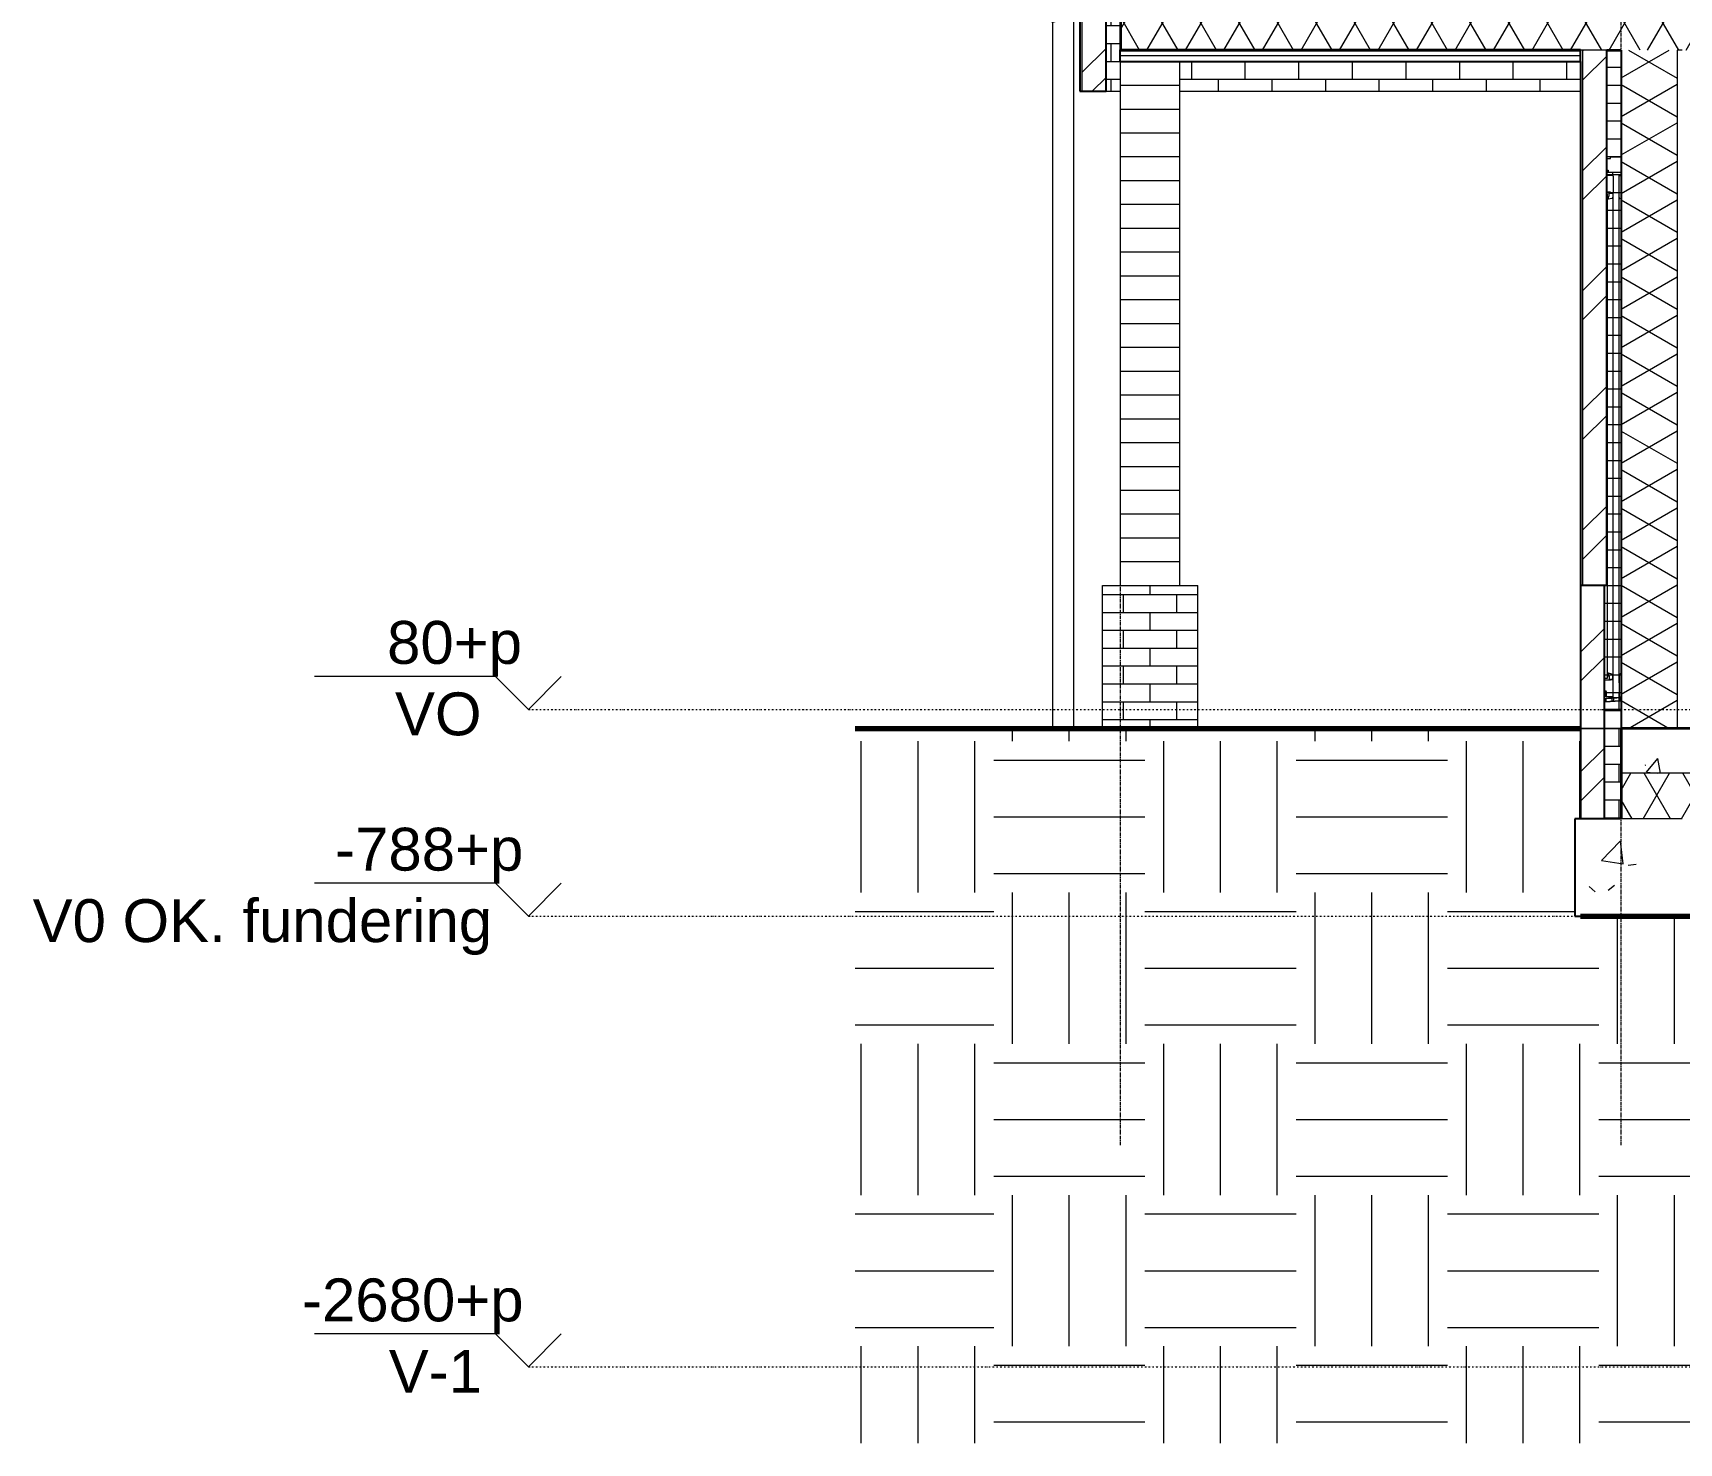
# Model space of a CAD drawing. Header units: millimetres. Extents: x -8546 to 211781, y -3000 to 31870.
# Drawn here: x 173262 to 180173, y -3000 to 2919 of the extents above; entities that cross this region are included whole.
import ezdxf

# ---------------------------------------------------------------- set-up
doc = ezdxf.new("R2010")
doc.units = ezdxf.units.MM
for name, pattern in [('Dash dot', [15.875, 6.35, -4.7625, 0, -4.7625]), ('grid', [24, 15, -3, 3, -3]), ('IMPORT-HIDDEN _2_', [25, 12.5, -12.5])]:
    doc.linetypes.add(name, pattern=pattern)
for name, color, linetype, lineweight in [('A-CLNG', 13, 'Continuous', 9), ('A-COLS', 52, 'Continuous', 9), ('A-DETL-GENF', 92, 'Continuous', 9), ('A-DOOR', 31, 'Continuous', 9), ('A-FLOR', 192, 'Continuous', 9), ('A-FLOR-LEVL', 51, 'Continuous', 9), ('A-FLOR-MCUT', 51, 'Continuous', 9), ('A-FLOR-PATT', 8, 'Continuous', 9), ('A-GENM', 13, 'Continuous', 9), ('A-WALL', 113, 'Continuous', 9), ('A-WALL-PATT', 111, 'Continuous', 25), ('C-BLDG-PADS', 91, 'Continuous', 9), ('C-TOPO', 7, 'Continuous', 9), ('I-WALL', 2, 'Continuous', 9), ('kaart_114279_503471_50_dwg', 8, 'Continuous', 9), ('PAND', 10, 'Continuous', 9), ('PERCEEL', 7, 'Continuous', 9), ('RASTERVERDELING', 8, 'IMPORT-HIDDEN _2_', 9), ('S-COLS', 52, 'Continuous', 9), ('S-FNDN', 32, 'Continuous', 9), ('S-GRID', 1, 'Continuous', 9)]:
    doc.layers.add(name, color=color, linetype=linetype, lineweight=lineweight)
doc.styles.add('Arial_2', font='arial.ttf', dxfattribs={"height": 180})
pattern_1 = [(45, (183644.9, 3200), (-251.447, 251.447), []), (45, (183644.9, 3581), (-251.447, 251.447), [])]
pattern_2 = [(0, (183644.9, 3200), (635, 635), [635, -635]), (0, (183644.9, 3438.1), (635, 635), [635, -635]), (0, (183644.9, 3676.25), (635, 635), [635, -635]), (90, (183724.27, 3755.6), (-635, 635), [635, -635]), (90, (183962.4, 3755.6), (-635, 635), [635, -635]), (90, (184200.5, 3755.6), (-635, 635), [635, -635])]

# ---------------------------------------------------------------- blocks, each defined once
blk = doc.blocks.new('Doors_GEALAN_S9000_Sliding-Door_Plan_C - Doors_GEALAN_S9000_Sliding-Door_Plan_C-2090526-B-B')
at = {"layer": 'A-DETL-GENF'}
for p, q in [((-9033.5, 2392), (-9018.5, 2392)), ((-9018.5, 2400), (-8973.5, 2400)), ((-9018.5, 2392), (-9018.5, 2400)), ((-9033.5, 2343), (-9027, 2343)), ((-9033.5, 2335), (-9009, 2335)), ((-9016.5, 2323), (-9033.5, 2323)), ((-9008.5, 2321), (-9033.5, 2321)), ((-9008.5, 2321), (-9033.5, 2321)), ((-9027, 2343), (-9027, 2335)), ((-9027, 2335), (-8973.5, 2335)), ((-9016.5, 2324), (-9016.5, 2323)), ((-9011.5, 2324), (-9016.5, 2324)), ((-9009, 2335), (-9009, 2326.5)), ((-9006, 2318.5), (-9006, 2247)), ((-9006, 2318.5), (-9006, 2247)), ((-8981, 2293), (-8981, 2321)), ((-8981, 2293), (-8981, 2321)), ((-8981, 2229.3), (-8981, 2293)), ((-8981, 2229.3), (-8981, 2293)), ((-8980.5, 2321), (-8973.5, 2321)), ((-8980.5, 2321), (-8973.5, 2321)), ((-9017.2, 2251.1), (-9033.5, 2251.1)), ((-9017.2, 2251.1), (-9033.5, 2251.1)), ((-9030.5, 2221), (-9030.5, 2232.5)), ((-9030.5, 2232.5), (-9028, 2232.5)), ((-9030.5, 2232.5), (-9028, 2232.5)), ((-9030.5, 2221), (-9030.5, 2232.5)), ((-9028, 2221), (-9030.5, 2221)), ((-9028, 2221), (-9030.5, 2221)), ((-9028, 2232.8), (-9023, 2234.1)), ((-9028, 2232.8), (-9023, 2234.1)), ((-9028, 2221), (-9028, 2232.8)), ((-9028, 2221), (-9028, 2232.8)), ((-9028, 2232.5), (-9028, 2221)), ((-9028, 2232.5), (-9028, 2221)), ((-9026.5, 2221), (-9028, 2221)), ((-9026.5, 2221), (-9028, 2221)), ((-9011.9, 2224.9), (-9026.5, 2221)), ((-9011.9, 2224.9), (-9026.5, 2221)), ((-9023, 2234.1), (-9023, 2247)), ((-9023, 2247), (-9007.5, 2247)), ((-9023, 2247), (-9007.5, 2247)), ((-9023, 2234.1), (-9023, 2247)), ((-9017.2, 2247), (-9017.2, 2251.1)), ((-9017.2, 2247), (-9017.2, 2251.1)), ((-9006, 2247), (-9017.2, 2247)), ((-9006, 2247), (-9017.2, 2247)), ((-9007.5, 2247), (-9007.5, 2230.7)), ((-9007.5, 2247), (-9007.5, 2230.7)), ((-8973.5, 2222.7), (-8976.5, 2223.6)), ((-8973.5, 2222.7), (-8976.5, 2223.6)), ((-9030.5, 232), (-9030.5, 220.5)), ((-9028, 232), (-9030.5, 232)), ((-9028, 232), (-9030.5, 232)), ((-9030.5, 232), (-9030.5, 220.5)), ((-9030.5, 220.5), (-9028, 220.5)), ((-9030.5, 220.5), (-9028, 220.5)), ((-9028, 220.5), (-9028, 232)), ((-9026.5, 232), (-9028, 232)), ((-9028, 232), (-9028, 220.2)), ((-9028, 232), (-9028, 220.2)), ((-9026.5, 232), (-9028, 232)), ((-9028, 220.5), (-9028, 232)), ((-9028, 220.2), (-9023, 218.9)), ((-9028, 220.2), (-9023, 218.9)), ((-9011.9, 228.1), (-9026.5, 232)), ((-9011.9, 228.1), (-9026.5, 232)), ((-9023, 218.9), (-9023, 206)), ((-9023, 218.9), (-9023, 206)), ((-9007.5, 206), (-9007.5, 222.3)), ((-9007.5, 206), (-9007.5, 222.3)), ((-8981, 223.7), (-8981, 160)), ((-8981, 223.7), (-8981, 160)), ((-8973.5, 230.3), (-8976.5, 229.4)), ((-8973.5, 230.3), (-8976.5, 229.4)), ((-9017.2, 201.9), (-9043.5, 201.9)), ((-9017.2, 201.9), (-9043.5, 201.9)), ((-9043.5, 158), (-9036.6, 158)), ((-9043.5, 158), (-9036.6, 158)), ((-9043.5, 155), (-9036.2, 155)), ((-9043.5, 155), (-9036.2, 155)), ((-9036.2, 155), (-9036.2, 132)), ((-9036.2, 155), (-9036.2, 132)), ((-9036.1, 132), (-9036.1, 157.5)), ((-9036.1, 132), (-9036.1, 157.5)), ((-9023, 206), (-9007.5, 206)), ((-9023, 206), (-9007.5, 206)), ((-9006, 206), (-9017.2, 206)), ((-9017.2, 206), (-9017.2, 201.9)), ((-9017.2, 206), (-9017.2, 201.9)), ((-9006, 206), (-9017.2, 206)), ((-9006, 134.5), (-9006, 206)), ((-9006, 134.5), (-9006, 206)), ((-8981, 160), (-8981, 132)), ((-8981, 160), (-8981, 132)), ((-9043.5, 126.2), (-8975.2, 129.8)), ((-8975.2, 115.7), (-9043.5, 112.1)), ((-8975.2, 115.7), (-9043.5, 112.1)), ((-9043.5, 112.1), (-9041.9, 112.2)), ((-9041.9, 80), (-9043.5, 80)), ((-9043.1, 112.1), (-9043.1, 124.2)), ((-9037.1, 112.4), (-9043.1, 112.1)), ((-9041.9, 112.2), (-8975.2, 115.7)), ((-8973.5, 80), (-9041.9, 80)), ((-9011.2, 125.9), (-9037.1, 124.5)), ((-9037.1, 124.5), (-9037.1, 112.4)), ((-9036.2, 132), (-9026.3, 132)), ((-9036.2, 132), (-9026.3, 132)), ((-9008.5, 132), (-9036.1, 132)), ((-9008.5, 132), (-9036.1, 132)), ((-9026.3, 132), (-9026.3, 130)), ((-9026.3, 132), (-9026.3, 130)), ((-9026.3, 130), (-8975.2, 130)), ((-9026.3, 130), (-8975.2, 130)), ((-9011.2, 113.8), (-9011.2, 125.9)), ((-9005.2, 114.1), (-9011.2, 113.8)), ((-8977.2, 127.7), (-9005.2, 126.2)), ((-9005.2, 126.2), (-9005.2, 114.1)), ((-8980.5, 132), (-8973.5, 132)), ((-8980.5, 132), (-8973.5, 132)), ((-8977.2, 115.6), (-8977.2, 127.7)), ((-8975.2, 115.8), (-8977.2, 115.6)), ((-8975.2, 130), (-8973.5, 130)), ((-8975.2, 115.7), (-8975.2, 130)), ((-8975.2, 130), (-8973.5, 130)), ((-8975.2, 130), (-8975.2, 115.7)), ((-8975.2, 130), (-8975.2, 115.7)), ((-8975.2, 129.8), (-8975.2, 115.8))]:
    blk.add_line(p, q, dxfattribs=at)
at = {"layer": 'A-DETL-GENF', "lineweight": 18}
for p, q in [((-9030.5, 2242), (-9033.5, 2242)), ((-9030.5, 2242), (-9033.5, 2242)), ((-9030.5, 211), (-9030.5, 2242)), ((-9030.5, 211), (-9030.5, 2242)), ((-9043.5, 211), (-9030.5, 211)), ((-9043.5, 211), (-9030.5, 211))]:
    blk.add_line(p, q, dxfattribs=at)
at = {"layer": 'A-DETL-GENF'}
for centre, radius, start, end in [((-9011.5, 2326.5), 2.5, 270, 0), ((-9008.5, 2318.5), 2.5, 0, 90), ((-9008.5, 2318.5), 2.5, 0, 90), ((-9013.5, 2230.7), 6, 285, 0), ((-9013.5, 2230.7), 6, 285, 0), ((-8975, 2229.3), 6, 180, 255), ((-8975, 2229.3), 6, 180, 255), ((-9013.5, 222.3), 6, 360, 75), ((-9013.5, 222.3), 6, 0, 75), ((-8975, 223.7), 6, 105, 180), ((-8975, 223.7), 6, 105, 180), ((-9036.6, 157.5), 0.5, 0, 90), ((-9036.6, 157.5), 0.5, 0, 90), ((-9008.5, 134.5), 2.5, 270, 0), ((-9008.5, 134.5), 2.5, 270, 0)]:
    blk.add_arc(centre, radius, start, end, dxfattribs=at)
at = {"layer": 'A-GENM'}
for p, q in [((-9006, 205), (-9006, 2248)), ((-9006, 205), (-9006, 2248)), ((-8981, 191.8), (-8981, 2261.2)), ((-8981, 191.8), (-8981, 2261.2))]:
    blk.add_line(p, q, dxfattribs=at)
blk = doc.blocks.new('kaart_114279_503471_50_dwg-1497297-B-B')
at = {"layer": 'PAND'}
for p, q in [((-11704.6, 0), (-12188.2, 0)), ((-12188.2, 0), (-9589.5, 0)), ((-9003, 0), (-9043.5, 0)), ((-8973.5, 0), (-9003, 0))]:
    blk.add_line(p, q, dxfattribs=at)
at = {"layer": 'PAND', "flags": 128}
for points in [[(-12188.2, 0), (-6468, 0), (-6493.7, 0), (-4018.7, 0), (-4959.8, 0), (1672.5, 0)], [(-9589.5, 0), (-9557.9, 0), (-12188.2, 0)], [(1672.5, 0), (-3151.9, 0), (-5784.9, 0), (-11704.6, 0)], [(-9542.1, 0), (-1115.6, 0), (652, 0), (1672.5, 0)], [(1672.5, 0), (-9035.6, 0), (-9542.1, 0)], [(-9210.5, 0), (-9424.4, 0), (-2713.3, 0), (-2482.1, 0)]]:
    blk.add_lwpolyline(points, dxfattribs=at)
for points in [[(-5349.1, 0), (-9662.9, 0), (-9707.2, 0), (-10297.6, 0), (-10454.5, 0), (-380.3, 0), (-309.1, 0), (-228.4, 0), (-184.1, 0), (-3106, 0)], [(-8293.2, 0), (-8916.8, 0), (-4106.5, 0), (-4000, 0), (692.1, 0), (1210.3, 0)]]:
    blk.add_lwpolyline(points, close=True, dxfattribs=at)
at = {"layer": 'PERCEEL'}
for p, q in [((1672.5, 0), (-12188.2, 0)), ((-12188.2, 0), (1672.5, 0))]:
    blk.add_line(p, q, dxfattribs=at)
at = {"layer": 'PERCEEL', "flags": 128}
for points in [[(-12188.2, 0), (-10118.9, 0), (1624.1, 0)], [(-12188.2, 0), (-11690, 0), (-3151.9, 0), (1672.5, 0)], [(1672.5, 0), (-1058.6, 0), (-1463.3, 0), (-9035.6, 0), (-12188.2, 0)], [(-12188.2, 0), (-11690, 0), (-3151.9, 0), (1672.5, 0)], [(1672.5, 0), (1616.9, 0), (1527.9, 0), (-3125.2, 0), (-5370.2, 0), (-9502.5, 0), (-12188.2, 0)], [(-12188.2, 0), (-9502.5, 0), (-5370.2, 0), (-3125.2, 0), (1527.9, 0), (1616.9, 0), (1624.1, 0), (-10118.9, 0), (-12188.2, 0)], [(-12188.2, 0), (-9624.3, 0), (-9640.8, 0), (-8602, 0), (1370.9, 0), (1672.5, 0)], [(1672.5, 0), (-1463.3, 0), (-9035.6, 0), (-12188.2, 0)], [(-12188.2, 0), (-8602, 0), (-9640.8, 0), (-9624.3, 0), (-12188.2, 0)]]:
    blk.add_lwpolyline(points, dxfattribs=at)
at = {"layer": 'RASTERVERDELING'}
blk.add_line((-12188.2, 0), (1672.5, 0), dxfattribs=at)
blk = doc.blocks.new('28_EB_HWA_grote slag - TRON60x2_5-3479251-B-B')
at = {"layer": 'S-COLS'}
for p, q in [((-11617, 3667), (-11707, 3667)), ((-11707, 3665.1), (-11707, 3501.1)), ((-11617, 3501.1), (-11617, 3665.1)), ((-11707, 3482.1), (-11707, 3329.1)), ((-11617, 3364.9), (-11617, 3482.1)), ((-11707, 3329.1), (-11360.3, 2962.8)), ((-11270.3, 2998.6), (-11617, 3364.9)), ((-11270.3, 0), (-11270.3, 2998.6)), ((-11360.3, 2962.8), (-11360.3, 0))]:
    blk.add_line(p, q, dxfattribs=at)
for points in [[(-11617, 3364.9), (-11617, 3364.9), (-11618, 3364.5), (-11622.6, 3362.7), (-11629.8, 3359.8), (-11637.6, 3356.7), (-11644.7, 3353.9), (-11650.3, 3351.7), (-11656.1, 3349.4), (-11662, 3347), (-11667.9, 3344.7), (-11673.7, 3342.4), (-11679.2, 3340.1), (-11686.3, 3337.3), (-11694.2, 3334.2), (-11701.4, 3331.3), (-11705.9, 3329.5), (-11707, 3329.1), (-11707, 3329.1)], [(-11270.3, 2998.6), (-11270.3, 2998.6), (-11271.3, 2998.2), (-11275.9, 2996.4), (-11283.1, 2993.5), (-11290.9, 2990.4), (-11298, 2987.6), (-11303.6, 2985.3), (-11309.4, 2983), (-11315.3, 2980.7), (-11321.2, 2978.4), (-11327, 2976), (-11332.5, 2973.8), (-11339.6, 2971), (-11347.5, 2967.9), (-11354.7, 2965), (-11359.2, 2963.2), (-11360.3, 2962.8), (-11360.3, 2962.8)]]:
    blk.add_open_spline(points, degree=3, knots=[0, 0, 0, 0, 0.083333, 0.166667, 0.25, 0.333333, 0.375, 0.416667, 0.458333, 0.5, 0.541667, 0.583333, 0.625, 0.666667, 0.75, 0.833333, 0.916667, 1, 1, 1, 1], dxfattribs=at)
blk = doc.blocks.new('Level - 1_8mm-444885-B-B')
at = {"layer": 'A-FLOR-LEVL'}
for p, q in [((-13698.6, 3238), (-14458.6, 3238)), ((-13560.6, 3100), (-13698.6, 3238)), ((-13560.6, 3100), (-13422.6, 3238))]:
    blk.add_line(p, q, dxfattribs=at)

msp = doc.modelspace()

# ---------------------------------------------------------------- hatches: boundary and pattern name
at = {"layer": 'A-COLS'}
h = msp.add_hatch(dxfattribs=at)
h.set_pattern_fill('FP_196', color=256, style=0, pattern_type=2)
h.set_pattern_definition([(0, (177952.31, 600), (0, 100), [])])
h.paths.add_polyline_path([(178077.3, 600), (178077.3, 2800), (177827.3, 2800), (177827.3, 600)])
h = msp.add_hatch(dxfattribs=at)
h.set_pattern_fill('FP_197', color=256, style=0, pattern_type=2)
h.set_pattern_definition([(0, (177952.31, -488), (0, 75), []), (90, (177952.31, -488), (-112.5, 75), [75, -75])])
h.paths.add_polyline_path([(177752.3, 0), (178152.3, 0), (178152.3, 600), (177752.3, 600)])
at = {"layer": 'A-FLOR-PATT'}
h = msp.add_hatch(dxfattribs=at)
h.set_pattern_fill('FP_179', color=256, angle=-120, style=0, pattern_type=2)
h.set_pattern_definition([(240, (182934.76, 3100), (121.2436, -70), []), (300, (182934.76, 3100), (121.2436, 70), [])])
h.paths.add_polyline_path([(188042.2, 2847), (188042.2, 3082), (181751.7, 3082), (181751.7, 2847), (187976.2, 2847)])
h.paths.add_polyline_path([(178013.9, 2847), (180291.7, 2847), (180291.7, 3082), (177827.3, 3082), (177827.3, 2847)])
h = msp.add_hatch(dxfattribs=at)
h.set_pattern_fill('FP_188', color=256, style=0, pattern_type=2)
h.set_pattern_definition([(45, (183644.9, 3200), (-424.264, 424.264), []), (50, (183644.9, 3200), (717.26, -62.75), [75, -825]), (355, (183644.9, 3200), (-138.75, 752.19), [60, -660]), (100.451, (183704.66, 3194.8), (578.514, 689.44), [63.74, -701.14]), (46.184, (183644.9, 3400), (1067.24, -165.52), [112.5, -1237.5]), (96.636, (183733.8, 3386.2), (934.66, 974.12), [95.61, -1051.71]), (351.184, (183644.9, 3400), (934.67, 974.12), [90, -990]), (21, (183744.9, 3350), (596.907, -402.62), [75, -825]), (326, (183744.9, 3350), (243.32, 725.15), [60, -660]), (71.451, (183794.64, 3316.45), (840.225, 322.525), [63.74, -701.14]), (37.5, (183644.9, 3200), (12.16, 332.894), [3.353, -648.647, 3.353, -666.647, -662.5]), (37.5, (183644.9, 3200), (12.16, 332.894), [-1322, 3.353, -659.147]), (7.5, (183644.9, 3200), (263.07, 394.412), [3.353, -378.647, 3.353, -633.647, -252.5]), (7.5, (183644.9, 3200), (263.07, 394.412), [-1019, 3.353, -249.147]), (327.5, (183421.9, 3200), (533.822, -22.555), [3.353, -246.647, 3.353, -776.647, -1035]), (327.5, (183421.9, 3200), (533.822, -22.555), [-1030, 3.353, -1031.647]), (317.5, (183321.9, 3200), (583.186, 100.105), [3.353, -321.647, 3.353, -514.647, -735]), (317.5, (183321.9, 3200), (583.186, 100.105), [-843, 3.35, -731.65]), (317.5, (183321.9, 3200), (583.186, 100.105), [3.353, -321.647, 3.353, -514.647, -735]), (317.5, (183321.9, 3200), (583.186, 100.105), [-843, 3.35, -731.65])])
h.paths.add_polyline_path([(188042.2, -188), (188042.2, 0), (179929.1, 0), (179929.1, -188), (187976.2, -188)])
h = msp.add_hatch(dxfattribs=at)
h.set_pattern_fill('FP_187', color=256, angle=-120, style=0, pattern_type=2)
h.set_pattern_definition([(240, (182988.96, 0.0002), (121.2436, -70), []), (300, (182988.96, 0.0002), (121.2436, 70), [])])
h.paths.add_polyline_path([(188042.2, -380), (188042.2, -188), (179929.1, -188), (179929.1, -380), (187976.2, -380)])
at = {"layer": 'A-WALL-PATT', "lineweight": 9}
h = msp.add_hatch(dxfattribs=at)
h.set_pattern_fill('FP_194', color=256, style=0, pattern_type=2)
h.set_pattern_definition([(0, (179814.1, 3100), (0, 75), []), (90, (179814.1, 3100), (-112.5, 75), [75, -75])])
h.paths.add_polyline_path([(177767.3, 2674.3), (177827.3, 2674.3), (177827.3, 2800), (177825.7, 2800), (177825.7, 2848), (177827.3, 2848), (177827.3, 3808), (177767.3, 3752), (177767.3, 2758.4)])
h.paths.add_polyline_path([(179759.1, 2674.3), (179759.1, 2800), (178077.3, 2800), (178077.3, 2674.3), (178447, 2674.3)])
h = msp.add_hatch(dxfattribs=at)
h.set_pattern_fill('FP_185', color=256, style=0, pattern_type=2)
h.set_pattern_definition(pattern_1)
h.paths.add_polyline_path([(177767.3, 2674.3), (177767.3, 3752.1), (177667.3, 3752.1), (177667.3, 2674.3)])
h = msp.add_hatch(dxfattribs=at)
h.set_pattern_fill('FP_185', color=256, style=0, pattern_type=2)
h.set_pattern_definition(pattern_1)
h.paths.add_polyline_path([(179769.1, 600), (179869.1, 600), (179869.1, 2847), (179769.1, 2847), (179769.1, 2758.4)])
h = msp.add_hatch(dxfattribs=at)
h.set_pattern_fill('FP_201', color=256, style=0, pattern_type=2)
h.set_pattern_definition([(0, (187157.21, 0), (0, 75), []), (90, (187157.21, 0), (-112.5, 75), [75, -75])])
h.paths.add_polyline_path([(179929.1, 600), (179929.1, 2847), (179869.1, 2847), (179869.1, 600)])
h = msp.add_hatch(dxfattribs=at)
h.set_pattern_fill('FP_183', color=256, angle=240, style=0, pattern_type=2)
h.set_pattern_definition([(150, (180185.6, 1423.5), (-70, -121.244), []), (210, (180185.6, 1423.5), (70, -121.244), [])])
h.paths.add_polyline_path([(179929.1, 0), (180164.1, 0), (180164.1, 2847), (179929.1, 2847), (179929.1, 2758.4)])
h = msp.add_hatch(dxfattribs=at)
h.set_pattern_fill('FP_185', color=256, style=0, pattern_type=2)
h.set_pattern_definition(pattern_1)
h.paths.add_polyline_path([(179759.1, -380), (179859.1, -380), (179859.1, 600), (179759.1, 600)])
h = msp.add_hatch(dxfattribs=at)
h.set_pattern_fill('FP_195', color=256, style=0, pattern_type=2)
h.set_pattern_definition([(0, (179809.1, 0), (0, 75), []), (90, (179809.1, 0), (-112.5, 75), [75, -75])])
h.paths.add_polyline_path([(179929.1, -380), (179929.1, 600), (179859.1, 600), (179859.1, -380)])
h = msp.add_hatch(dxfattribs=at)
h.set_pattern_fill('FP_189', color=256, style=0, pattern_type=2)
h.set_pattern_definition([(50, (183644.9, 3200), (728.737, -63.756), [76.2, -838.2]), (355, (183644.9, 3200), (-140.97, 764.23), [60.96, -670.56]), (100.451, (183705.6, 3194.7), (587.77, 700.47), [64.76, -712.36]), (46.184, (183644.9, 3403.2), (1084.32, -168.17), [114.3, -1257.3]), (96.636, (183735.3, 3389.2), (949.61, 989.71), [97.14, -1068.54]), (351.184, (183644.9, 3403.2), (949.62, 989.7), [91.44, -1005.84]), (21, (183746.5, 3352.4), (606.46, -409.06), [76.2, -838.2]), (326, (183746.5, 3352.4), (247.21, 736.75), [60.96, -670.56]), (71.451, (183797, 3318.3), (853.67, 327.685), [64.76, -712.36]), (37.5, (183644.9, 3200), (12.355, 338.22), [33.528, -628.904, 33.528, -647.192, -673.1]), (37.5, (183644.9, 3200), (12.355, 338.22), [-1343.15, 33.53, -639.57]), (7.5, (183644.9, 3200), (267.28, 400.722), [33.528, -354.584, 33.528, -613.664, -256.54]), (7.5, (183644.9, 3200), (267.28, 400.722), [-1035.304, 33.53, -223.01]), (327.5, (183418.32, 3200), (542.363, -22.915), [33.528, -220.472, 33.528, -758.952, -1051.56]), (327.5, (183418.32, 3200), (542.363, -22.915), [-1046.48, 33.53, -1018.03]), (317.5, (183316.72, 3200), (592.517, 101.707), [33.53, -296.67, 33.53, -492.76, -746.76]), (317.5, (183316.72, 3200), (592.517, 101.707), [-856.49, 33.53, -713.23])])
h.paths.add_polyline_path([(180179.6, -788), (180185.7, -788), (180185.7, -380), (179735.7, -380), (179735.7, -788)])
at = {"layer": 'C-TOPO'}
h = msp.add_hatch(dxfattribs=at)
h.set_pattern_fill('FP_209', color=256, style=0, pattern_type=2)
h.set_pattern_definition(pattern_2)
h.paths.add_polyline_path([(176714.4, -3000), (179759.1, -3000), (179759.1, -788), (179735.7, -788), (179735.7, -380), (179759.1, -380), (179759.1, 0), (176714.4, 0), (176714.4, -1228)])
h = msp.add_hatch(dxfattribs=at)
h.set_pattern_fill('FP_209', color=256, style=0, pattern_type=2)
h.set_pattern_definition(pattern_2)
h.paths.add_polyline_path([(183644.8, -3000), (184085.7, -3000), (184085.7, -790.2), (179759.1, -790.2), (179759.1, -3000), (180305.3, -3000)])

# ---------------------------------------------------------------- linework, layer by layer
at = {"layer": 'A-CLNG', "lineweight": 25}
for p, q in [((179759.1, 2848), (177825.7, 2848)), ((177825.7, 2848), (177825.7, 2800)), ((179759.1, 2800), (179759.1, 2848)), ((177825.7, 2800), (179759.1, 2800))]:
    msp.add_line(p, q, dxfattribs=at)
at = {"layer": 'A-CLNG'}
msp.add_line((179759.1, 2824), (177825.7, 2824), dxfattribs=at)
at = {"layer": 'A-COLS'}
for p, q in [((177827.3, 600), (177827.3, 2800)), ((178077.3, 600), (178077.3, 2800)), ((177752.3, 600), (178152.3, 600)), ((177752.3, 0), (177752.3, 600)), ((178152.3, 0), (178152.3, 600))]:
    msp.add_line(p, q, dxfattribs=at)
at = {"layer": 'A-FLOR', "lineweight": 35}
for p, q in [((177827.3, 3100), (177827.3, 2847)), ((177827.3, 2847), (179759.1, 2847)), ((179869.1, 2847), (179929.1, 2847)), ((188042.2, 0), (179929.1, 0)), ((179929.1, 0), (179929.1, -380))]:
    msp.add_line(p, q, dxfattribs=at)
at = {"layer": 'A-FLOR-LEVL', "linetype": 'Dash dot'}
for p, q in [((175342, 80), (191376.6, 80)), ((175342, -788), (191376.6, -788)), ((175342, -2680), (191376.6, -2680))]:
    msp.add_line(p, q, dxfattribs=at)
at = {"layer": 'A-FLOR-MCUT'}
msp.add_line((188042.2, -188), (179929.1, -188), dxfattribs=at)
at = {"layer": 'A-WALL', "lineweight": 25}
for p, q in [((177657.3, 3752.1), (177657.3, 2674.3)), ((177767.3, 2674.3), (177767.3, 3752.1)), ((179869.1, 600), (179869.1, 2847)), ((179759.1, 2800), (179759.1, -380)), ((177657.3, 2674.3), (177767.3, 2674.3)), ((179869.1, 600), (179759.1, 600)), ((179859.1, -380), (179859.1, 600))]:
    msp.add_line(p, q, dxfattribs=at)
at = {"layer": 'A-WALL'}
for p, q in [((177667.3, 2674.3), (177667.3, 3752.1)), ((179869.1, 2847), (179759.1, 2847)), ((179769.1, 600), (179769.1, 2847)), ((180164.1, 2847), (180164.1, 0)), ((180185.6, 2847), (180164.1, 2847)), ((177767.3, 2674.3), (177827.3, 2674.3)), ((178077.3, 2674.3), (179759.1, 2674.3)), ((179869.1, 600), (179929.1, 600)), ((180185.7, -380), (179929.1, -380))]:
    msp.add_line(p, q, dxfattribs=at)
at = {"layer": 'C-BLDG-PADS', "lineweight": 18}
for p, q in [((179759.1, -788), (179759.1, -790)), ((179759.1, -790), (184085.7, -790))]:
    msp.add_line(p, q, dxfattribs=at)
at = {"layer": 'C-TOPO', "lineweight": 70}
for p, q in [((176714.4, 0), (177518.3, 0)), ((177518.3, 0), (177666.9, 0)), ((177666.9, 0), (179096.3, 0)), ((179096.3, 0), (179759.1, 0)), ((179759.1, -790.2), (179759.1, -788)), ((179759.1, -790.2), (179759.1, -788)), ((180305.3, -790.2), (179759.1, -790.2))]:
    msp.add_line(p, q, dxfattribs=at)
at = {"layer": 'C-TOPO'}
for p, q in [((177518.3, 0), (176714.4, 0)), ((177666.9, 0), (177518.3, 0)), ((177666.9, 0), (179096.3, 0)), ((179096.3, 0), (179759.1, 0)), ((179759.1, -790.2), (179759.1, -788)), ((179759.1, -788), (179759.1, -790.2)), ((180305.3, -790.2), (179759.1, -790.2))]:
    msp.add_line(p, q, dxfattribs=at)
at = {"layer": 'I-WALL', "lineweight": 25}
msp.add_line((179929.1, 2847), (179929.1, 0), dxfattribs=at)
at = {"layer": 'S-FNDN', "lineweight": 25}
for p, q in [((179929.1, -380), (179735.7, -380)), ((179735.7, -380), (179735.7, -788)), ((179735.7, -788), (180185.7, -788))]:
    msp.add_line(p, q, dxfattribs=at)
at = {"layer": 'S-GRID', "linetype": 'grid'}
for p, q in [((177827.3, -1750), (177827.3, 9773.4)), ((179929.1, -1750), (179929.1, 9773.4))]:
    msp.add_line(p, q, dxfattribs=at)

# ---------------------------------------------------------------- block references
at = {"layer": 'A-DOOR'}
msp.add_blockref('Doors_GEALAN_S9000_Sliding-Door_Plan_C - Doors_GEALAN_S9000_Sliding-Door_Plan_C-2090526-B-B', (188902.6, 0), dxfattribs=at)
at = {"layer": 'A-FLOR-LEVL'}
for p in [(188902.6, -3020), (188902.6, -3888), (188902.6, -5780)]:
    msp.add_blockref('Level - 1_8mm-444885-B-B', p, dxfattribs=at)
at = {"layer": 'kaart_114279_503471_50_dwg', "color": 92}
msp.add_blockref('kaart_114279_503471_50_dwg-1497297-B-B', (188902.6, 0), dxfattribs=at)
at = {"layer": 'S-COLS'}
msp.add_blockref('28_EB_HWA_grote slag - TRON60x2_5-3479251-B-B', (188902.6, 0), dxfattribs=at)

# ---------------------------------------------------------------- texts
at = {"layer": 'A-FLOR-LEVL', "char_height": 180, "attachment_point": 1, "style": 'Arial_2'}
for s, insert, width in [('80+p', (174749.1, 451), 681.434), ('VO', (174782.2, 151), 432.911), ('-788+p', (174531.1, -417), 945.991), ('V0 OK. fundering', (173261.2, -717), 2276.792), ('-2680+p', (174392.1, -2309), 1114.346), ('V-1', (174756.2, -2609), 464.979)]:
    msp.add_mtext(s, dxfattribs=dict(at, insert=insert, width=width))

doc.saveas('drawing.dxf')
